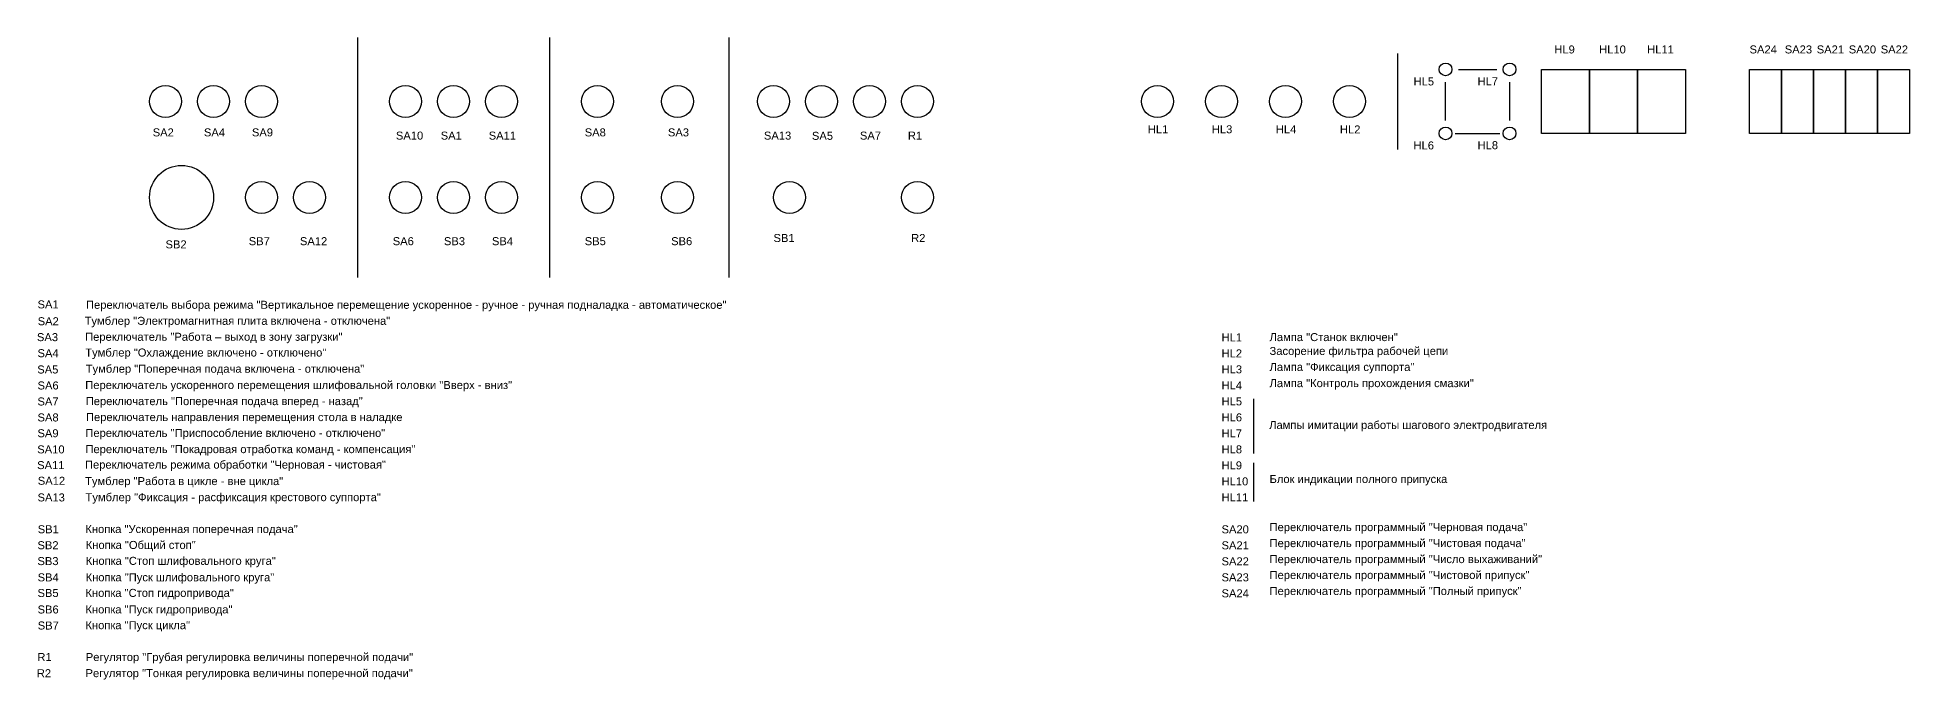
# Model space of a CAD drawing. Header units: millimetres. Extents: x 18058 to 21085, y 38505 to 40700.
# Drawn here: x 20500 to 21085, y 40490 to 40691 of the extents above; entities that cross this region are included whole.
import ezdxf

# ---------------------------------------------------------------- set-up
doc = ezdxf.new("R2010")
doc.units = ezdxf.units.MM
doc.layers.add('Маркировка', color=7, linetype='Continuous', lineweight=25)
doc.layers.add('Элементы', color=7, linetype='Continuous', lineweight=25)
doc.styles.get("Standard").update_dxf_attribs({"font": 'arial.ttf'})

msp = doc.modelspace()

# ---------------------------------------------------------------- linework, layer by layer
at = {"layer": 'Элементы'}
for p, q in [((20600.08, 40691.06), (20600.08, 40616.06)), ((20660.08, 40691.06), (20660.08, 40616.06)), ((20716.08, 40691.06), (20716.08, 40616.06)), ((20925.08, 40686.06), (20925.08, 40656.06)), ((20944.08, 40681.06), (20956.08, 40681.06)), ((20940.08, 40665.06), (20940.08, 40677.06)), ((20960.08, 40677.06), (20960.08, 40665.06)), ((20943.08, 40661.06), (20957.08, 40661.06)), ((20880.08, 40578.06), (20880.08, 40561.06)), ((20880.08, 40558.06), (20880.08, 40546.06))]:
    msp.add_line(p, q, dxfattribs=at)
for points in [[(20970.08, 40681.06), (20985.08, 40681.06), (20985.08, 40661.06), (20970.08, 40661.06)], [(20985.08, 40681.06), (21000.08, 40681.06), (21000.08, 40661.06), (20985.08, 40661.06)], [(21000.08, 40681.06), (21015.08, 40681.06), (21015.08, 40661.06), (21000.08, 40661.06)], [(21035.08, 40681.06), (21045.08, 40681.06), (21045.08, 40661.06), (21035.08, 40661.06)], [(21045.08, 40681.06), (21055.08, 40681.06), (21055.08, 40661.06), (21045.08, 40661.06)], [(21055.08, 40681.06), (21065.08, 40681.06), (21065.08, 40661.06), (21055.08, 40661.06)], [(21065.08, 40681.06), (21075.08, 40681.06), (21075.08, 40661.06), (21065.08, 40661.06)], [(21075.08, 40681.06), (21085.08, 40681.06), (21085.08, 40661.06), (21075.08, 40661.06)]]:
    msp.add_lwpolyline(points, close=True, dxfattribs=at)
for centre, radius in [((20940.08, 40681.06), 2), ((20960.08, 40681.06), 2), ((20540.08, 40671.06), 5), ((20555.08, 40671.06), 5), ((20570.08, 40671.06), 5), ((20615.08, 40671.06), 5), ((20630.08, 40671.06), 5), ((20645.08, 40671.06), 5), ((20675.08, 40671.06), 5), ((20700.08, 40671.06), 5), ((20730.08, 40671.06), 5), ((20745.08, 40671.06), 5), ((20760.08, 40671.06), 5), ((20775.08, 40671.06), 5), ((20850.05, 40671.06), 5), ((20870.08, 40671.06), 5), ((20890.08, 40671.06), 5), ((20910.08, 40671.06), 5), ((20940.08, 40661.06), 2), ((20960.08, 40661.06), 2), ((20545.08, 40641.06), 10), ((20570.08, 40641.06), 5), ((20585.08, 40641.06), 5), ((20615.08, 40641.06), 5), ((20630.08, 40641.06), 5), ((20645.08, 40641.06), 5), ((20675.08, 40641.06), 5), ((20700.08, 40641.06), 5), ((20735.08, 40641.06), 5), ((20775.08, 40641.06), 5)]:
    msp.add_circle(centre, radius, dxfattribs=at)

# ---------------------------------------------------------------- texts
at = {"layer": 'Маркировка'}
for s, p in [('HL9', (20974.07, 40686.06)), ('HL10', (20988.08, 40686.06)), ('HL11', (21003.08, 40686.06)), ('SA24', (21035.08, 40686.06)), ('SA23', (21046.08, 40686.06)), ('SA21', (21056.08, 40686.06)), ('SA20', (21066.08, 40686.06)), ('SA22', (21076.07, 40686.06)), ('HL5', (20930.08, 40676.06)), ('HL7', (20950.08, 40676.13)), ('SA2', (20536.07, 40660.13)), ('SA4', (20552.07, 40660.13)), ('SA9', (20567.07, 40660.13)), ('SA10', (20612.07, 40659.13)), ('SA1', (20626.07, 40659.13)), ('SA11', (20641.07, 40659.13)), ('SA8', (20671.07, 40660.13)), ('SA3', (20697.07, 40660.13)), ('SA13', (20727.07, 40659.13)), ('SA5', (20742.07, 40659.06)), ('SA7', (20757.07, 40659.13)), ('R1', (20772.07, 40659.13)), ('HL1', (20847.04, 40661.1)), ('HL3', (20867.04, 40661.1)), ('HL4', (20887.04, 40661.1)), ('HL2', (20907.07, 40661.06)), ('HL6', (20930.07, 40656.06)), ('HL8', (20950.08, 40656.13)), ('SB2', (20540.07, 40625.13)), ('SB7', (20566.07, 40626.13)), ('SA12', (20582.07, 40626.13)), ('SA6', (20611.07, 40626.13)), ('SB3', (20627.07, 40626.13)), ('SB4', (20642.07, 40626.13)), ('SB5', (20671.07, 40626.13)), ('SB6', (20698.07, 40626.13)), ('SB1', (20730.07, 40627.13)), ('R2', (20773.07, 40627.13)), ('SA1', (20500.08, 40606.37)), ('SA2', (20500.12, 40601.11)), ('SA3', (20499.89, 40596.14)), ('HL1', (20870.08, 40596.06)), ('SA4', (20500.08, 40591.12)), ('HL2', (20870.08, 40591.06)), ('SA5', (20499.99, 40586.03)), ('HL3', (20870.08, 40586.06)), ('SA7', (20500.05, 40576.03)), ('SA6', (20500.08, 40581.03)), ('HL4', (20870.08, 40581.06)), ('HL5', (20870.08, 40576.06)), ('SA8', (20500.07, 40571.04)), ('HL6', (20870.08, 40571.06)), ('SA9', (20500.05, 40566.1)), ('HL7', (20870.08, 40566.06)), ('SA10', (20499.99, 40561.05)), ('HL8', (20870.08, 40561.06)), ('SA11', (20499.96, 40556.14)), ('HL9', (20870.08, 40556.06)), ('SA12', (20500.16, 40551.25)), ('HL10', (20870.08, 40551.06)), ('SA13', (20500.08, 40546.04)), ('HL11', (20870.08, 40546.06)), ('SB1', (20500.13, 40536.09)), ('SA20', (20870.08, 40536.06)), ('SB2', (20500.05, 40531.1)), ('SA21', (20870.08, 40531.06)), ('SB3', (20500.05, 40526.14)), ('SA22', (20870.08, 40526.06)), ('SB4', (20500.11, 40521.05)), ('SA23', (20870.08, 40521.06)), ('SB5', (20500.07, 40516.18)), ('SA24', (20870.08, 40516.06)), ('SB6', (20500.09, 40511.02)), ('SB7', (20500.13, 40506.01)), ('R1', (20500.03, 40496.16)), ('R2', (20499.85, 40491.1))]:
    msp.add_text(s, height=2.5, dxfattribs=at).set_placement(p)
at = {"layer": 'Элементы', "char_height": 2.5, "attachment_point": 1}
for s, insert, width in [('Переключатель выбора режима "Вертикальное перемещение ускоренное - ручное - ручная подналадка - автоматическое"', (20515.22, 40608.75), 209.7278), ('Тумблер "Электромагнитная плита включена - отключена"', (20514.79, 40603.74), 100.0329), ('Переключатель "Работа – выход в зону загрузки"', (20514.95, 40598.75), 84), ('Лампа "Станок включен"', (20885.08, 40598.65), 41.8836), ('Тумблер "Охлаждение включено - отключено"', (20514.99, 40593.83), 78.8521), ('Засорение фильтра рабочей цепи', (20885.08, 40594.32), 58.2585), ('Тумблер "Поперечная подача включена - отключена"', (20515.13, 40588.77), 91.1552), ('Переключатель ускоренного перемещения шлифовальной головки "Вверх - вниз"', (20514.99, 40583.68), 139.6085), ('Лампа "Фиксация суппорта"', (20885.08, 40589.32), 47.3145), ('Лампа "Контроль прохождения смазки"', (20885.08, 40584.26), 66.8157), ('Переключатель "Поперечная подача вперед - назад"', (20515.14, 40578.64), 90.4407), ('Переключатель направления перемещения стола в наладке', (20515.21, 40573.65), 103.4279), ('Переключатель "Приспособление включено - отключено"', (20515.02, 40568.7), 97.9433), ('Лампы имитации работы шагового электродвигателя', (20884.96, 40571.19), 90.9475), ('Переключатель "Покадровая отработка команд - компенсация"', (20515.05, 40563.63), 107.7933), ('Переключатель режима обработки "Черновая - чистовая"', (20514.9, 40558.8), 98.3068), ('Тумблер "Работа в цикле - вне цикла"', (20514.93, 40553.65), 64.7637), ('Тумблер "Фиксация - расфиксация крестового суппорта"', (20515.08, 40548.62), 96.6505), ('Блок индикации полного припуска', (20885.08, 40554.3), 57.8718), ('Кнопка "Ускоренная поперечная подача"', (20515.02, 40538.66), 69.2366), ('Переключатель программный "Черновая подача"', (20885.08, 40539.26), 84.1182), ('Кнопка "Общий стоп"', (20515.15, 40533.69), 35.6166), ('Переключатель программный "Чистовая подача"', (20885.08, 40534.26), 83.5756), ('Кнопка "Стоп шлифовального круга"', (20515.14, 40528.72), 61.9042), ('Переключатель программный "Число выхаживаний"', (20885.08, 40529.26), 88.976), ('Кнопка "Пуск шлифовального круга"', (20515.1, 40523.58), 61.4583), ('Переключатель программный "Чистовой припуск"', (20885.08, 40524.3), 84.8434), ('Переключатель программный "Полный припуск"', (20885.08, 40519.3), 82.2864), ('Кнопка "Стоп гидропривода"', (20515.06, 40518.7), 48.2098), ('Кнопка "Пуск гидропривода"', (20515.06, 40513.54), 47.7639), ('Кнопка "Пуск цикла"', (20515.06, 40508.61), 33.851), ('Регулятор "Грубая регулировка величины поперечной подачи"', (20515.15, 40498.65), 106.9893), ('Регулятор "Тонкая регулировка величины поперечной подачи"', (20515.07, 40493.62), 106.9392)]:
    msp.add_mtext(s, dxfattribs=dict(at, insert=insert, width=width))

doc.saveas('drawing.dxf')
